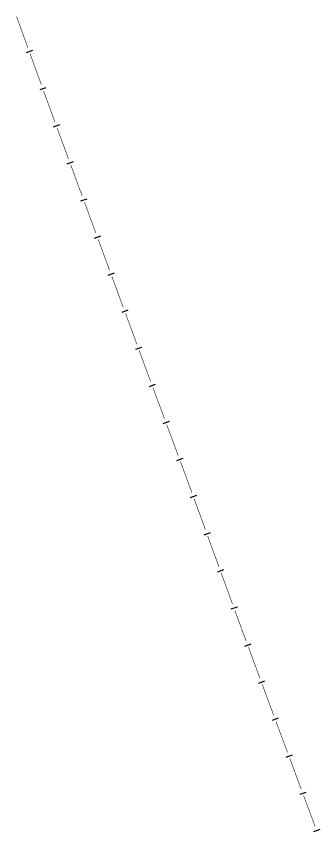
# Model space of a CAD drawing. Extents: x 212200 to 214553, y 4880545 to 4882659.
# Drawn here: x 212397.8 to 212536.1, y 4880930.7 to 4881301.9 of the extents above; entities that cross this region are included whole.
import ezdxf

# ---------------------------------------------------------------- set-up
doc = ezdxf.new("R2010")
doc.units = 0
doc.header["$LTSCALE"] = 1.5
doc.header["$MEASUREMENT"] = 0
doc.layers.add('LM-LIM-SETORES-BAIRROS', color=250, linetype='CONTINUOUS')

msp = doc.modelspace()

# ---------------------------------------------------------------- linework, layer by layer
at = {"layer": 'LM-LIM-SETORES-BAIRROS', "const_width": 0.25}
for points in [[(212403.068687, 4881287.698621), (212397.938463, 4881301.794039)], [(212409.224956, 4881270.78412), (212404.094732, 4881284.879538)], [(212414.925242, 4881255.122442), (212410.251, 4881267.965037)], [(212415.040606, 4881254.809825), (212414.925242, 4881255.122442)], [(212415.38681, 4881253.871666), (212415.040606, 4881254.809825)], [(212421.618483, 4881236.9848), (212416.425422, 4881251.057188)], [(212427.850156, 4881220.097934), (212422.657095, 4881234.170322)], [(212434.08183, 4881203.211067), (212428.888769, 4881217.283456)], [(212435.29372, 4881199.927033), (212435.120442, 4881200.39659)], [(212435.466918, 4881199.458531), (212435.29372, 4881199.927033)], [(212440.321413, 4881186.327123), (212435.466918, 4881199.458531)], [(212446.562906, 4881169.443884), (212441.361662, 4881183.51325)], [(212452.8044, 4881152.560645), (212447.603155, 4881166.630011)], [(212456.400951, 4881142.831973), (212453.844648, 4881149.746772)], [(212456.6198, 4881142.243538), (212456.400951, 4881142.831973)], [(212459.059918, 4881135.682606), (212456.6198, 4881142.243538)], [(212465.334509, 4881118.81164), (212460.105684, 4881132.870779)], [(212471.6091, 4881101.940674), (212466.380275, 4881115.999812)], [(212477.086038, 4881087.214418), (212472.654866, 4881099.128846)], [(212477.184782, 4881086.943621), (212477.086038, 4881087.214418)], [(212477.869935, 4881085.064641), (212477.184782, 4881086.943621)], [(212484.036311, 4881068.153822), (212478.897664, 4881082.246171)], [(212490.202687, 4881051.243002), (212485.06404, 4881065.335352)], [(212496.369063, 4881034.332183), (212491.230416, 4881048.424533)], [(212497.982197, 4881029.908286), (212497.396792, 4881031.513713)], [(212498.083565, 4881029.63533), (212497.982197, 4881029.908286)], [(212502.609398, 4881017.448581), (212498.083565, 4881029.63533)], [(212508.875936, 4881000.574622), (212503.653821, 4881014.636255)], [(212515.142474, 4880983.700663), (212509.920359, 4880997.762296)], [(212518.245138, 4880975.346093), (212516.186897, 4880980.888336)], [(212518.275883, 4880975.263735), (212518.245138, 4880975.346093)], [(212521.42348, 4880966.83209), (212518.275883, 4880975.263735)], [(212527.718673, 4880949.968801), (212522.472679, 4880964.021542)], [(212534.013867, 4880933.105511), (212528.767872, 4880947.158252)]]:
    msp.add_lwpolyline(points, dxfattribs=at)
at = {"layer": 'LM-LIM-SETORES-BAIRROS'}
for points in [[(212405.162258, 4881286.332255), (212402.343175, 4881285.30621)], [(212411.318527, 4881269.417754), (212408.499444, 4881268.391709)], [(212417.486457, 4881252.514653), (212414.671979, 4881251.476041)], [(212423.71813, 4881235.627787), (212420.903652, 4881234.589175)], [(212429.949803, 4881218.740921), (212427.135326, 4881217.702309)], [(212436.181477, 4881201.854055), (212433.366999, 4881200.815443)], [(212442.421849, 4881184.971332), (212439.607976, 4881183.931083)], [(212448.663342, 4881168.088093), (212445.849469, 4881167.047844)], [(212454.904835, 4881151.204854), (212452.090962, 4881150.164605)], [(212461.163009, 4881134.330937), (212458.351181, 4881133.285172)], [(212467.4376, 4881117.459971), (212464.625772, 4881116.414206)], [(212473.712191, 4881100.589004), (212470.900363, 4881099.543239)], [(212479.964322, 4881083.699526), (212477.145853, 4881082.671796)], [(212486.130698, 4881066.788706), (212483.312229, 4881065.760977)], [(212492.297074, 4881049.877887), (212489.478605, 4881048.850158)], [(212498.463451, 4881032.967068), (212495.644981, 4881031.939339)], [(212504.711844, 4881016.095908), (212501.899517, 4881015.051485)], [(212510.978382, 4880999.221949), (212508.166055, 4880998.177526)], [(212517.24492, 4880982.34799), (212514.432593, 4880981.303567)], [(212523.52822, 4880965.482991), (212520.717672, 4880964.433792)], [(212529.823413, 4880948.619701), (212527.012865, 4880947.570502)], [(212536.118607, 4880931.756412), (212533.308058, 4880930.707213)]]:
    msp.add_lwpolyline(points, dxfattribs=at)

doc.saveas('drawing.dxf')
